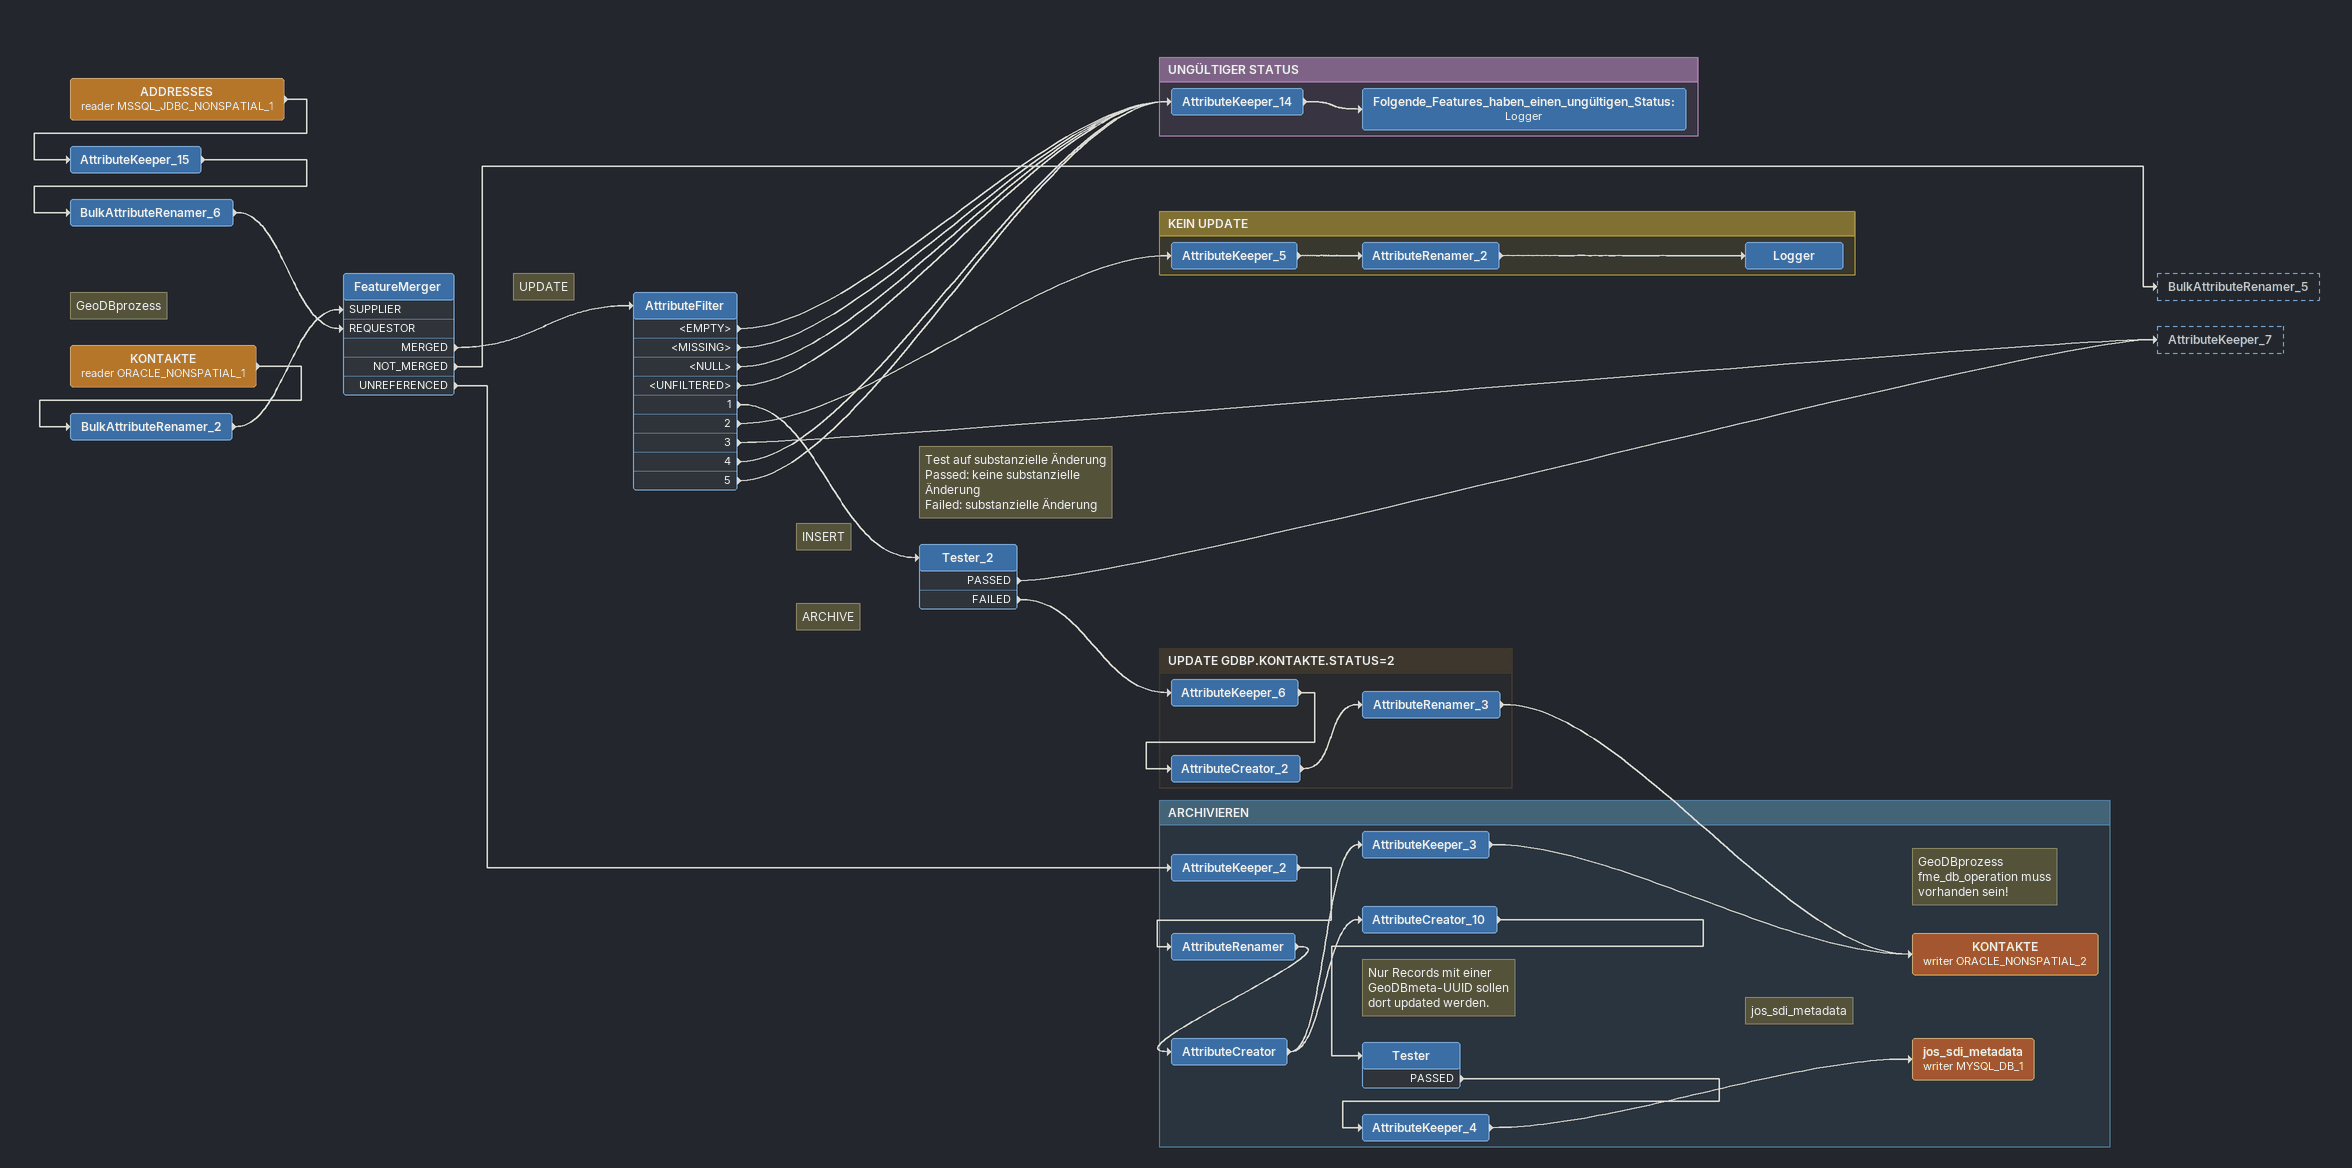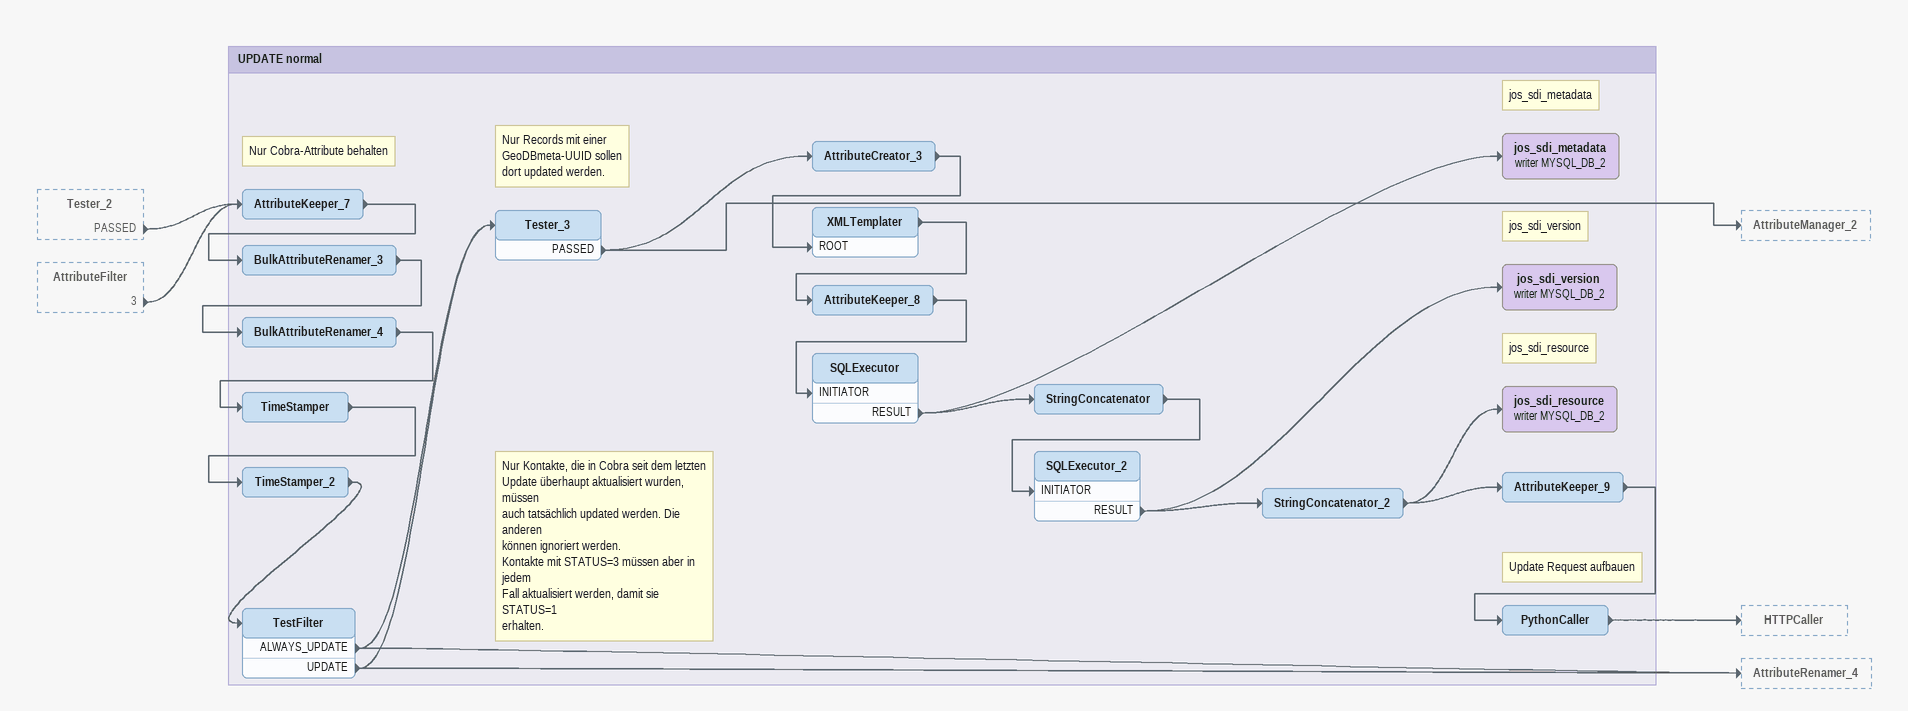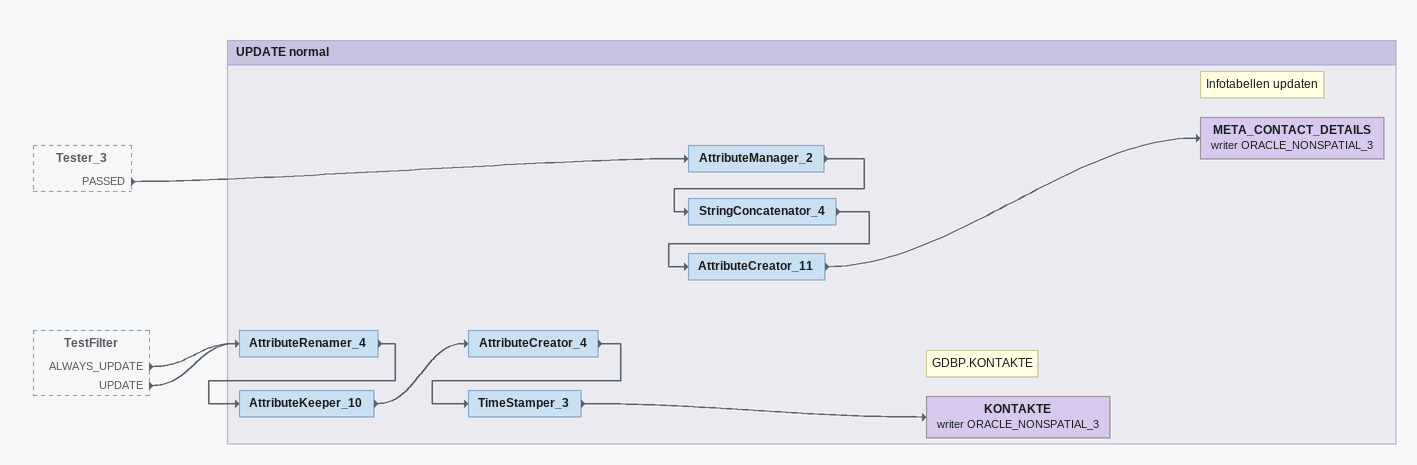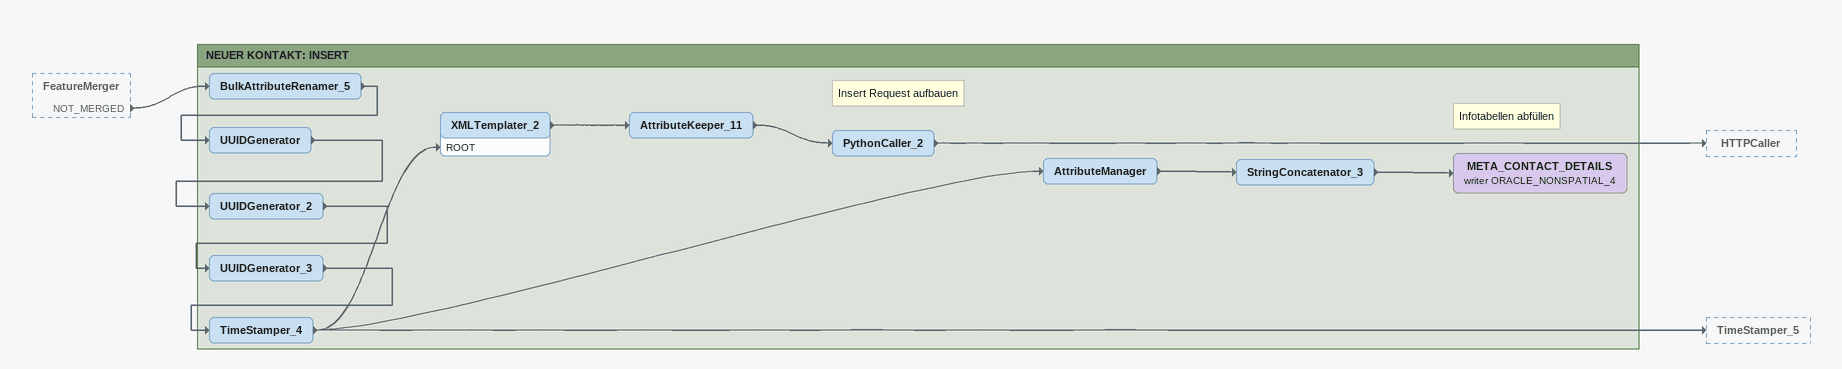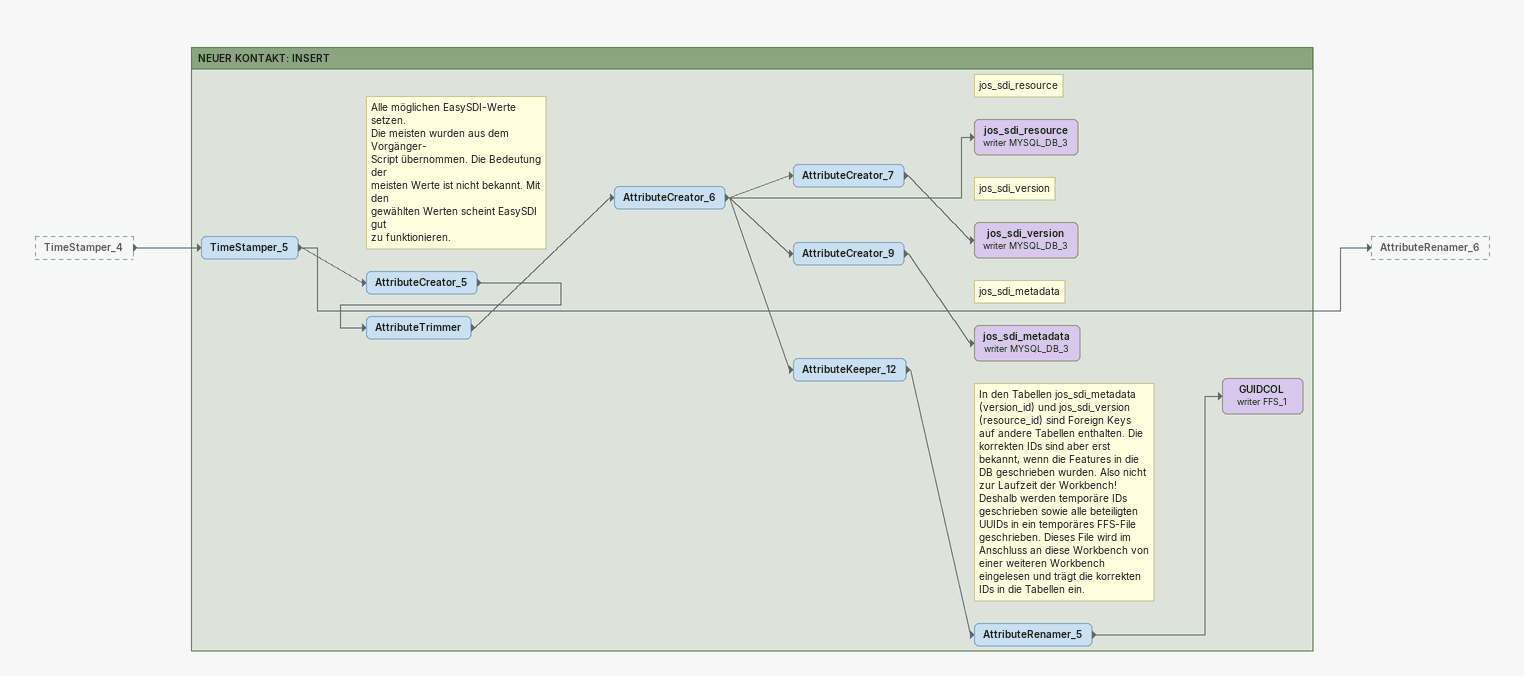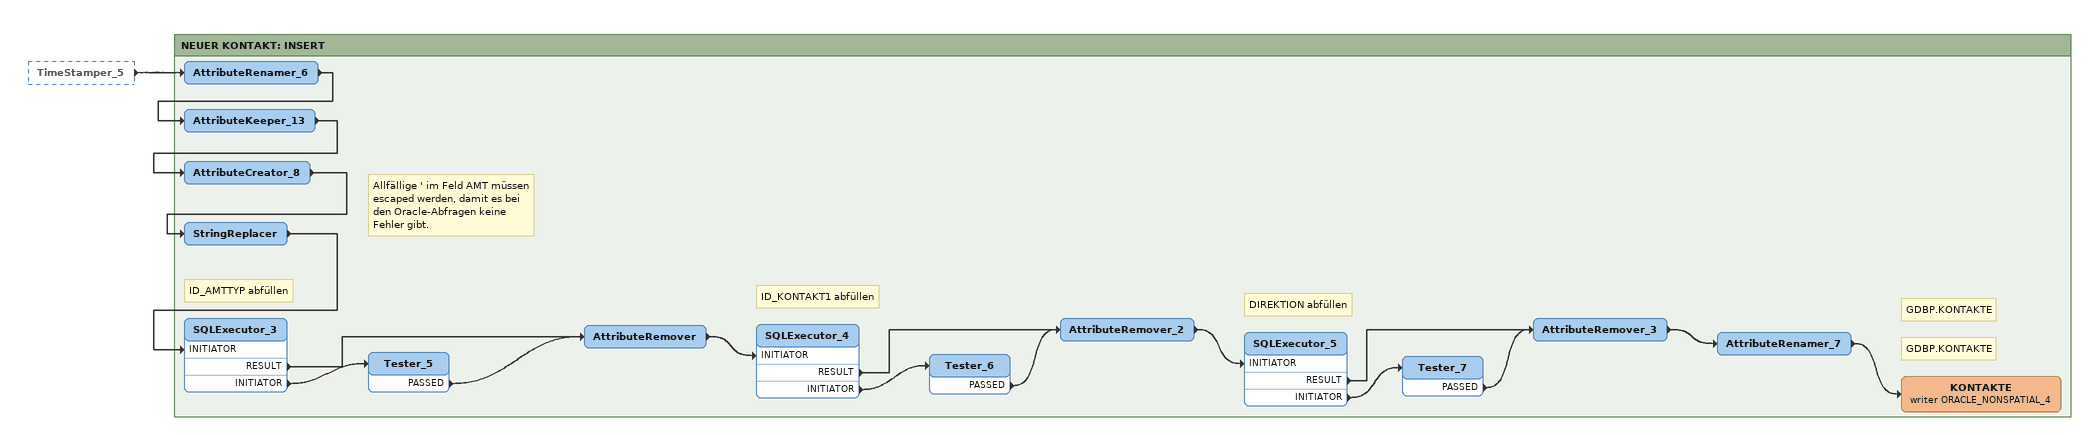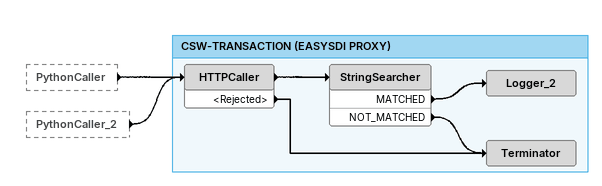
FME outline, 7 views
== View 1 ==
ADDRESSES (reader MSSQL_JDBC_NONSPATIAL_1)
    -> AttributeKeeper_15
AttributeKeeper_15
    -> BulkAttributeRenamer_6
BulkAttributeRenamer_6
    -> FeatureMerger [REQUESTOR]
Note: GeoDBprozess
KONTAKTE (reader ORACLE_NONSPATIAL_1)
    -> BulkAttributeRenamer_2
BulkAttributeRenamer_2
    -> FeatureMerger [SUPPLIER]
FeatureMerger
    MERGED -> AttributeFilter
    NOT_MERGED -> BulkAttributeRenamer_5
    UNREFERENCED -> AttributeKeeper_2
Note: UPDATE
AttributeFilter
    <EMPTY> -> AttributeKeeper_14
    <MISSING> -> AttributeKeeper_14
    <NULL> -> AttributeKeeper_14
    <UNFILTERED> -> AttributeKeeper_14
    1 -> Tester_2
    2 -> AttributeKeeper_5
    3 -> AttributeKeeper_7
    4 -> AttributeKeeper_14
    5 -> AttributeKeeper_14
Note: INSERT
Note: ARCHIVE
Note: Test auf substanzielle Änderung / Passed: keine substanzielle Änderung / Failed: substanzielle Änderung
Tester_2
    PASSED -> AttributeKeeper_7
    FAILED -> AttributeKeeper_6

Bookmark: UNGÜLTIGER STATUS
AttributeKeeper_14
    -> Folgende_Features_haben_einen_ungültigen_Status:
Folgende_Features_haben_einen_ungültigen_Status:: Logger

Bookmark: KEIN UPDATE
AttributeKeeper_5
    -> AttributeRenamer_2
AttributeRenamer_2
    -> Logger
Logger

Bookmark: UPDATE GDBP.KONTAKTE.STATUS=2
AttributeKeeper_6
    -> AttributeCreator_2
AttributeCreator_2
    -> AttributeRenamer_3
AttributeRenamer_3
    -> KONTAKTE (writer ORACLE_NONSPATIAL_2)

Bookmark: ARCHIVIEREN
AttributeKeeper_2
    -> AttributeRenamer
AttributeRenamer
    -> AttributeCreator
AttributeCreator
    -> AttributeKeeper_3
    -> AttributeCreator_10
AttributeKeeper_3
    -> KONTAKTE (writer ORACLE_NONSPATIAL_2)
Note: GeoDBprozess / fme_db_operation muss / vorhanden sein!
KONTAKTE (writer ORACLE_NONSPATIAL_2)
AttributeCreator_10
    -> Tester
Note: Nur Records mit einer / GeoDBmeta-UUID sollen / dort updated werden.
Tester
    PASSED -> AttributeKeeper_4
AttributeKeeper_4
    -> jos_sdi_metadata (writer MYSQL_DB_1)
Note: jos_sdi_metadata
jos_sdi_metadata (writer MYSQL_DB_1)

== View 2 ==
Tester_2 [outside]
    PASSED -> AttributeKeeper_7
AttributeFilter [outside]
    3 -> AttributeKeeper_7

Bookmark: UPDATE normal
Note: Nur Cobra-Attribute behalten
AttributeKeeper_7
    -> BulkAttributeRenamer_3
BulkAttributeRenamer_3
    -> BulkAttributeRenamer_4
BulkAttributeRenamer_4
    -> TimeStamper
TimeStamper
    -> TimeStamper_2
TimeStamper_2
    -> TestFilter
Note: Nur Kontakte, die in Cobra seit dem letzten / Update überhaupt aktualisiert wurden, müssen / auch tatsächlich updated werden. Die anderen / können ignoriert werden. / Kontakte mit STATUS=3 müssen aber in jedem / Fall aktualisiert werden, damit sie STATUS=1 / erhalten.
TestFilter
    ALWAYS_UPDATE -> Tester_3
    ALWAYS_UPDATE -> AttributeRenamer_4
    UPDATE -> Tester_3
    UPDATE -> AttributeRenamer_4
Note: Nur Records mit einer / GeoDBmeta-UUID sollen / dort updated werden.
Tester_3
    PASSED -> AttributeCreator_3
    PASSED -> AttributeManager_2
AttributeCreator_3
    -> XMLTemplater [ROOT]
XMLTemplater
    -> AttributeKeeper_8
AttributeKeeper_8
    -> SQLExecutor [INITIATOR]
SQLExecutor
    RESULT -> StringConcatenator
    RESULT -> jos_sdi_metadata (writer MYSQL_DB_2)
Note: jos_sdi_metadata
jos_sdi_metadata (writer MYSQL_DB_2)
StringConcatenator
    -> SQLExecutor_2 [INITIATOR]
SQLExecutor_2
    RESULT -> StringConcatenator_2
    RESULT -> jos_sdi_version (writer MYSQL_DB_2)
Note: jos_sdi_version
jos_sdi_version (writer MYSQL_DB_2)
StringConcatenator_2
    -> jos_sdi_resource (writer MYSQL_DB_2)
    -> AttributeKeeper_9
Note: jos_sdi_resource
jos_sdi_resource (writer MYSQL_DB_2)
AttributeKeeper_9
    -> PythonCaller
Note: Update Request aufbauen
PythonCaller
    -> HTTPCaller

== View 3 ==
Tester_3 [outside]
    PASSED -> AttributeManager_2
TestFilter [outside]
    ALWAYS_UPDATE -> AttributeRenamer_4
    UPDATE -> AttributeRenamer_4

Bookmark: UPDATE normal
AttributeManager_2
    -> StringConcatenator_4
StringConcatenator_4
    -> AttributeCreator_11
AttributeCreator_11
    -> META_CONTACT_DETAILS (writer ORACLE_NONSPATIAL_3)
Note: Infotabellen updaten
META_CONTACT_DETAILS (writer ORACLE_NONSPATIAL_3)
AttributeRenamer_4
    -> AttributeKeeper_10
AttributeKeeper_10
    -> AttributeCreator_4
AttributeCreator_4
    -> TimeStamper_3
TimeStamper_3
    -> KONTAKTE (writer ORACLE_NONSPATIAL_3)
Note: GDBP.KONTAKTE
KONTAKTE (writer ORACLE_NONSPATIAL_3)

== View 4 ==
FeatureMerger [outside]
    NOT_MERGED -> BulkAttributeRenamer_5

Bookmark: NEUER KONTAKT: INSERT
BulkAttributeRenamer_5
    -> UUIDGenerator
UUIDGenerator
    -> UUIDGenerator_2
UUIDGenerator_2
    -> UUIDGenerator_3
UUIDGenerator_3
    -> TimeStamper_4
TimeStamper_4
    -> TimeStamper_5
    -> XMLTemplater_2 [ROOT]
    -> AttributeManager
XMLTemplater_2
    -> AttributeKeeper_11
AttributeKeeper_11
    -> PythonCaller_2
Note: Insert Request aufbauen
PythonCaller_2
    -> HTTPCaller
AttributeManager
    -> StringConcatenator_3
StringConcatenator_3
    -> META_CONTACT_DETAILS (writer ORACLE_NONSPATIAL_4)
Note: Infotabellen abfüllen
META_CONTACT_DETAILS (writer ORACLE_NONSPATIAL_4)

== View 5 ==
TimeStamper_4 [outside]
    -> TimeStamper_5

Bookmark: NEUER KONTAKT: INSERT
TimeStamper_5
    -> AttributeCreator_5
    -> AttributeRenamer_6
Note: Alle möglichen EasySDI-Werte setzen. / Die meisten wurden aus dem Vorgänger- / Script übernommen. Die Bedeutung der / meisten Werte ist nicht bekannt. Mit den / gewählten Werten scheint EasySDI gut / zu funktionieren.
AttributeCreator_5
    -> AttributeTrimmer
AttributeTrimmer
    -> AttributeCreator_6
AttributeCreator_6
    -> AttributeKeeper_12
    -> jos_sdi_resource (writer MYSQL_DB_3)
    -> AttributeCreator_7
    -> AttributeCreator_9
Note: jos_sdi_resource
jos_sdi_resource (writer MYSQL_DB_3)
AttributeCreator_7
    -> jos_sdi_version (writer MYSQL_DB_3)
Note: jos_sdi_version
jos_sdi_version (writer MYSQL_DB_3)
AttributeCreator_9
    -> jos_sdi_metadata (writer MYSQL_DB_3)
Note: jos_sdi_metadata
jos_sdi_metadata (writer MYSQL_DB_3)
AttributeKeeper_12
    -> AttributeRenamer_5
AttributeRenamer_5
    -> GUIDCOL (writer FFS_1)
Note: In den Tabellen jos_sdi_metadata (version_id) und jos_sdi_version (resource_id) sind Foreign Keys auf andere Tabellen enthalten. Die korrekten IDs sind aber erst bekannt, wenn die Features in die DB geschrieben wurden. Also nicht zur Laufzeit der Workbench! Deshalb werden temporäre IDs geschrieben sowie alle beteiligten UUIDs in ein temporäres FFS-File geschrieben. Dieses File wird im Anschluss an diese Workbench von einer weiteren Workbench eingelesen und trägt die korrekten IDs in die Tabellen ein.
GUIDCOL (writer FFS_1)

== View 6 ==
TimeStamper_5 [outside]
    -> AttributeRenamer_6

Bookmark: NEUER KONTAKT: INSERT
AttributeRenamer_6
    -> AttributeKeeper_13
AttributeKeeper_13
    -> AttributeCreator_8
AttributeCreator_8
    -> StringReplacer
Note: Allfällige ' im Feld AMT müssen / escaped werden, damit es bei / den Oracle-Abfragen keine / Fehler gibt.
StringReplacer
    -> SQLExecutor_3 [INITIATOR]
Note: ID_AMTTYP abfüllen
SQLExecutor_3
    RESULT -> AttributeRemover
    INITIATOR -> Tester_5
Tester_5
    PASSED -> AttributeRemover
AttributeRemover
    -> SQLExecutor_4 [INITIATOR]
Note: ID_KONTAKT1 abfüllen
SQLExecutor_4
    RESULT -> AttributeRemover_2
    INITIATOR -> Tester_6
Tester_6
    PASSED -> AttributeRemover_2
AttributeRemover_2
    -> SQLExecutor_5 [INITIATOR]
Note: DIREKTION abfüllen
SQLExecutor_5
    RESULT -> AttributeRemover_3
    INITIATOR -> Tester_7
Tester_7
    PASSED -> AttributeRemover_3
AttributeRemover_3
    -> AttributeRenamer_7
AttributeRenamer_7
    -> KONTAKTE (writer ORACLE_NONSPATIAL_4)
Note: GDBP.KONTAKTE
Note: GDBP.KONTAKTE
KONTAKTE (writer ORACLE_NONSPATIAL_4)

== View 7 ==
PythonCaller [outside]
    -> HTTPCaller
PythonCaller_2 [outside]
    -> HTTPCaller

Bookmark: CSW-TRANSACTION (EASYSDI PROXY)
HTTPCaller
    -> StringSearcher
    <Rejected> -> Terminator
StringSearcher
    MATCHED -> Logger_2
    NOT_MATCHED -> Terminator
Logger_2
Terminator
